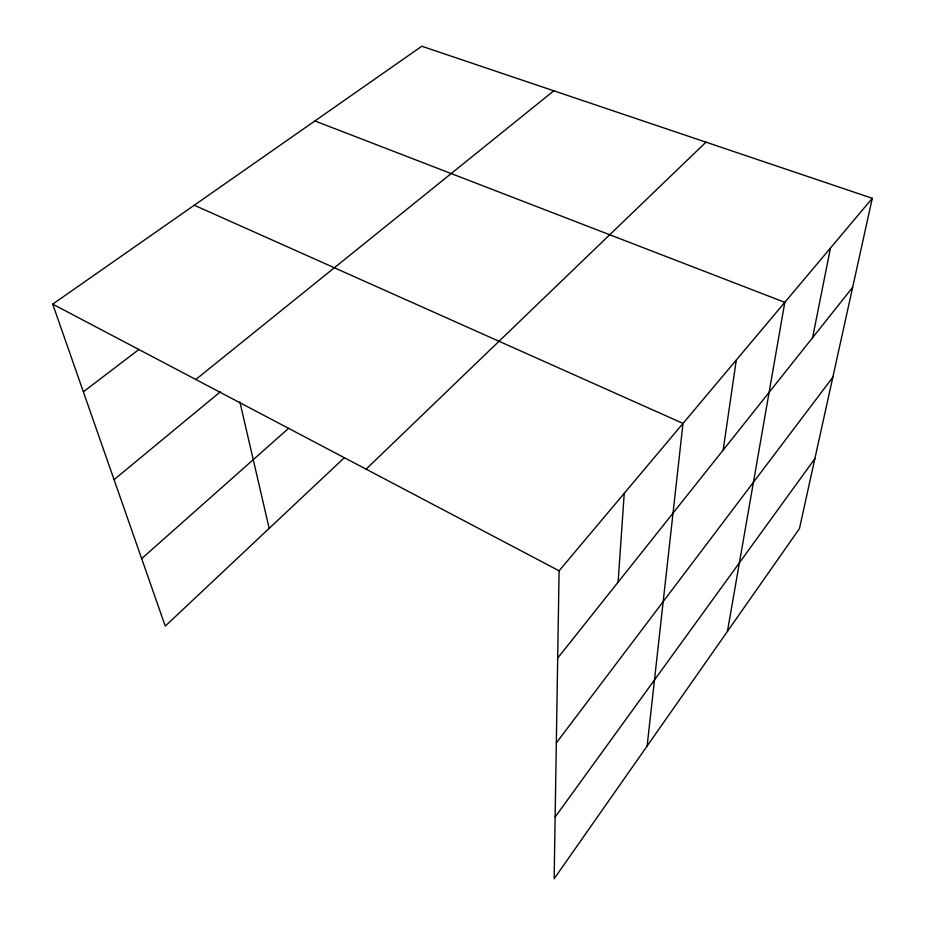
<?xml version="1.0" encoding="UTF-8"?>
<svg xmlns="http://www.w3.org/2000/svg" width="925" height="925" viewBox="0 0 925 925"><rect width="100%" height="100%" fill="white"/><g stroke="black" fill="none" stroke-linecap="round" stroke-linejoin="round"><path stroke-width="1.39" d="M872.287 198.297L559.093 570.794L554.144 878.75L799.443 528.626L872.287 198.297L421.8 46.25L52.713 304.14L165.251 626.098L344.308 457.736M618.108 582.149L624.236 493.314M647.13 746.024L683.008 423.419L194.285 205.223M723.165 450.093L736.288 360.045M727.432 631.417L784.805 302.336L314.893 120.955M812.601 337.671L830.465 248.027M555.139 817.029L814.879 458.65M556.33 742.948L832.824 377.238M557.683 658.103L852.653 287.328M366.092 469.16L705.96 142.161M141.664 558.631L288.646 428.263M114.064 479.647L220.497 391.68M195.811 379.493L553.809 90.8M83.354 391.795L138.958 349.465M52.713 304.14L559.093 570.794M239.852 401.832L269.175 528.383"/></g></svg>
